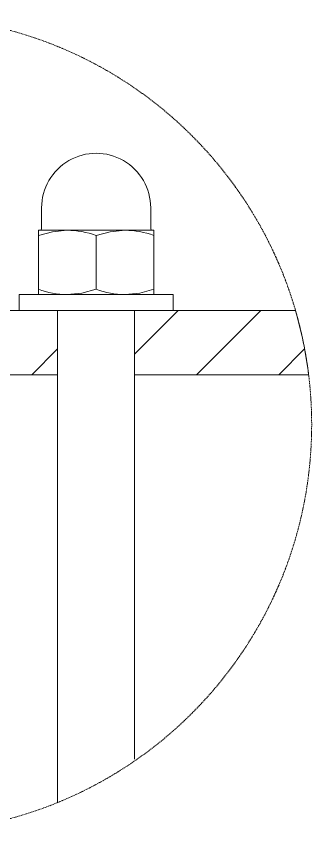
# Model space of a CAD drawing. Header units: millimetres. Extents: x 492 to 7139, y 278 to 5201.
# Drawn here: x 3172 to 3518, y 496 to 1450 of the extents above; entities that cross this region are included whole.
import ezdxf

# ---------------------------------------------------------------- set-up
doc = ezdxf.new("R2010")
doc.units = ezdxf.units.MM
doc.linetypes.add('HIDDEN', pattern=[1.905, 1.27, -0.635])
doc.layers.add('ZANO_R', color=7, linetype='Continuous', lineweight=0)
doc.layers.add('ZANO_R_przerywana', color=7, linetype='HIDDEN', lineweight=0)

msp = doc.modelspace()

# ---------------------------------------------------------------- linework, layer by layer
at = {"layer": 'ZANO_R'}
for p, q in [((3201.91, 1226.27), (3201.91, 1201.89)), ((3329.41, 1201.89), (3329.41, 1226.27)), ((3198.16, 1193.99), (3198.16, 1200.02)), ((3231.91, 1200.02), (3198.16, 1200.02)), ((3198.16, 1193.99), (3214.69, 1198.36)), ((3198.16, 1193.99), (3198.16, 1131.05)), ((3214.69, 1198.36), (3231.91, 1200.02)), ((3299.41, 1200.02), (3231.91, 1200.02)), ((3265.66, 1193.99), (3282.19, 1198.36)), ((3265.66, 1193.99), (3265.66, 1131.05)), ((3282.19, 1198.36), (3299.41, 1200.02)), ((3333.16, 1200.02), (3299.41, 1200.02)), ((3333.16, 1193.99), (3333.16, 1200.02)), ((3333.16, 1193.99), (3333.16, 1131.05)), ((3198.16, 1125.02), (3198.16, 1131.05)), ((3249.12, 1126.67), (3231.91, 1125.02)), ((3265.66, 1131.05), (3249.12, 1126.67)), ((3316.62, 1126.67), (3299.41, 1125.02)), ((3333.16, 1131.05), (3316.62, 1126.67)), ((3333.16, 1125.02), (3333.16, 1131.05)), ((3175.66, 1125.02), (3175.66, 1106.27)), ((3355.66, 1125.02), (3175.66, 1125.02)), ((3355.66, 1106.27), (3355.66, 1125.02)), ((2860.66, 1106.27), (3220.66, 1106.27)), ((3355.66, 1106.27), (3175.66, 1106.27)), ((3220.66, 1106.27), (3220.66, 1031.27)), ((3220.66, 1106.27), (3220.66, 531.46)), ((3498.48, 1106.44), (3310.66, 1106.27)), ((3361.66, 1106.31), (3310.66, 1055.31)), ((3310.66, 1031.27), (3310.66, 1106.27)), ((3310.66, 1106.27), (3310.66, 581.81)), ((3457.96, 1106.4), (3382.83, 1031.27)), ((3190.4, 1031.27), (3220.66, 1061.53)), ((3509.24, 1061.46), (3479.05, 1031.27)), ((3220.66, 1031.27), (2860.66, 1031.27)), ((3310.66, 1031.27), (3513.95, 1031.27))]:
    msp.add_line(p, q, dxfattribs=at)
for centre, radius, start, end in [((3265.66, 1226.27), 63.75, 359.99973, 180.00027), ((3200.03, 1201.89), 1.88, 270.00294, 359.99024), ((3231.05, 1097.71), 102.32, 70.22696, 89.51677), ((3298.55, 1097.71), 102.32, 70.22696, 89.51677), ((3331.28, 1201.89), 1.88, 180.00977, 269.9834), ((3232.77, 1227.34), 102.32, 250.22793, 269.51626), ((3300.27, 1227.34), 102.32, 250.22793, 269.51626), ((3040.45, 973.04), 477.06, 7.01107, 16.23796)]:
    msp.add_arc(centre, radius, start, end, dxfattribs=at)
at = {"layer": 'ZANO_R_przerywana', "color": 1}
msp.add_circle((3040.45, 973.04), 477.06, dxfattribs=at)

doc.saveas('drawing.dxf')
